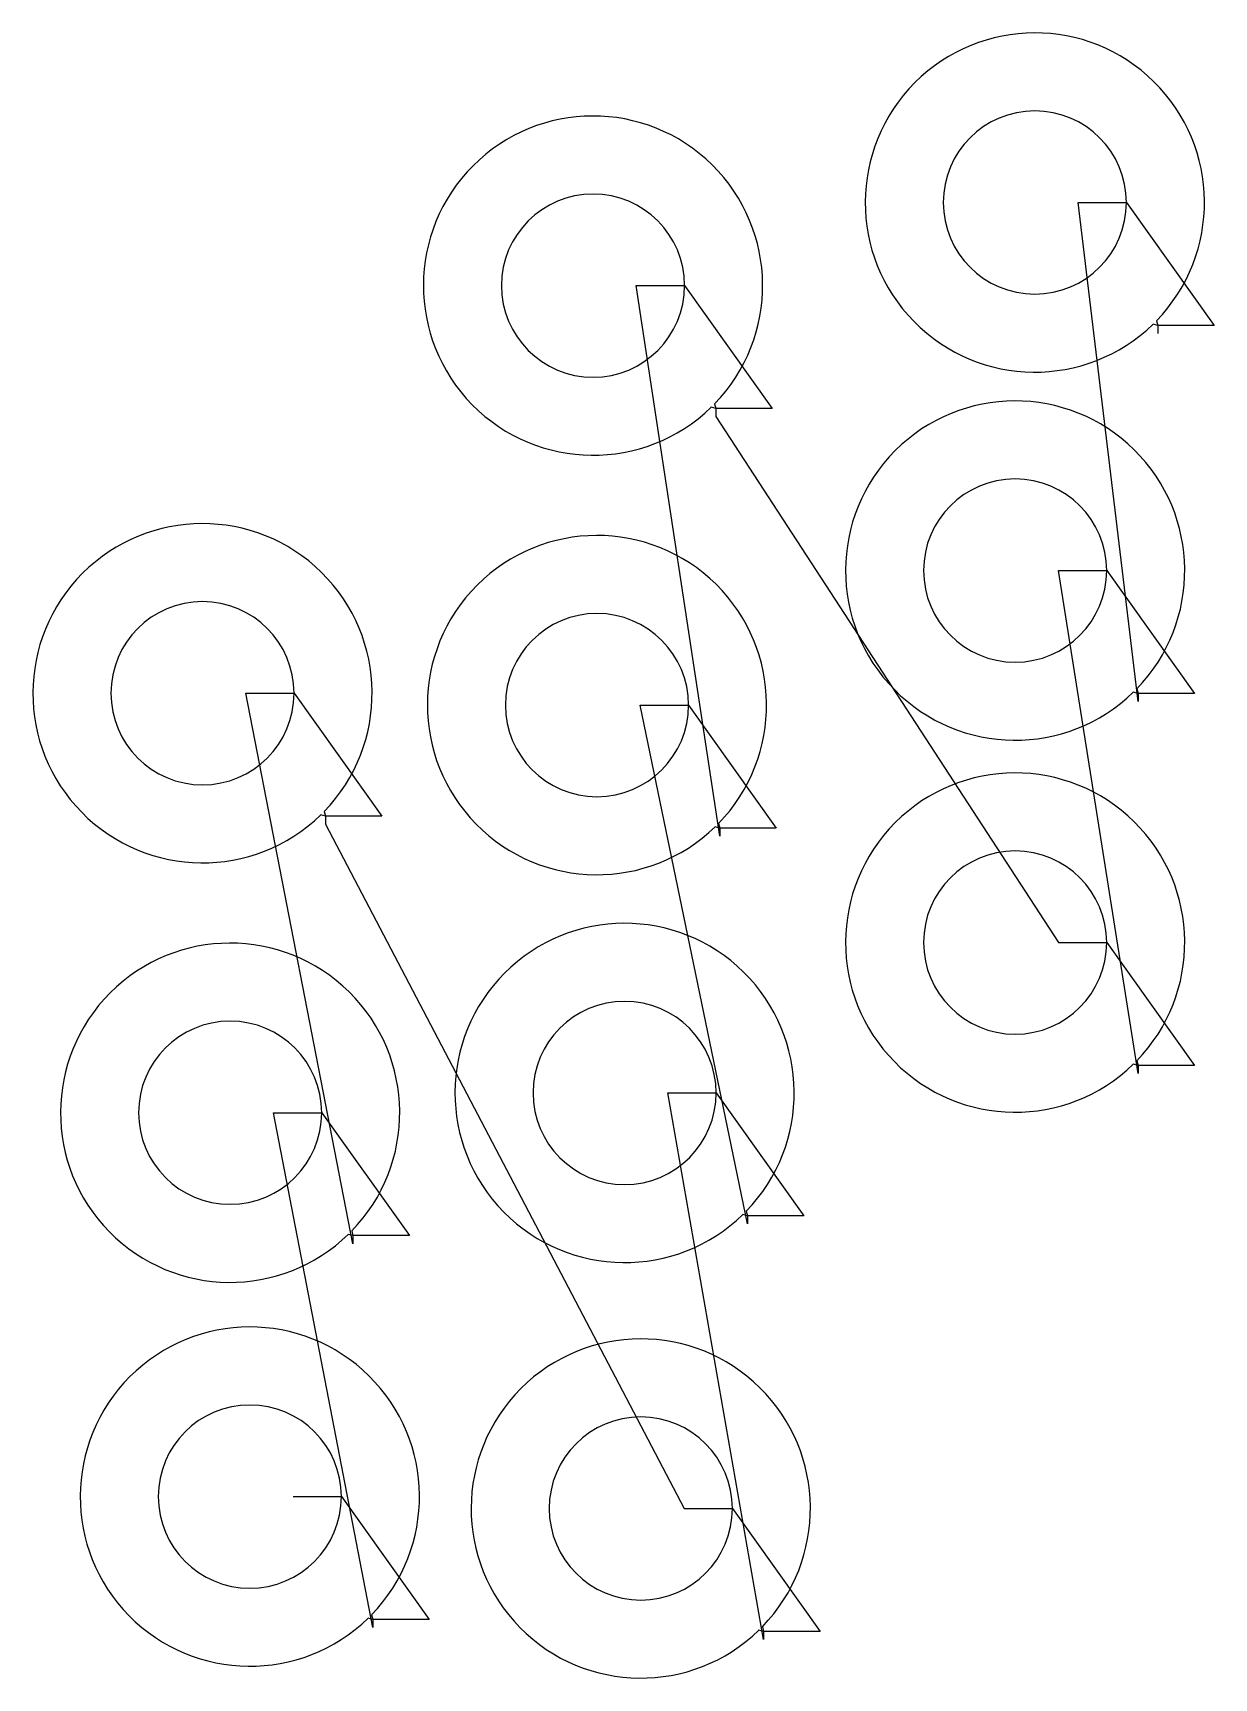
# Model space of a CAD drawing. Header units: metres. Extents: x 85 to 818, y 342 to 1364.
import ezdxf

# ---------------------------------------------------------------- set-up
doc = ezdxf.new("R2010")
doc.units = ezdxf.units.M

msp = doc.modelspace()

# ---------------------------------------------------------------- linework, layer by layer
at = {"layer": 'TOOL_0'}
for p, q in [((770.67, 948.476), (733.487, 1258.247)), ((733.487, 1258.247), (763.487, 1258.247)), ((763.487, 1258.247), (817.916, 1181.958)), ((511.064, 864.945), (459.186, 1206.655)), ((459.186, 1206.655), (489.186, 1206.655)), ((489.186, 1206.655), (543.615, 1130.365)), ((782.138, 1184.857), (782.916, 1181.958)), ((782.916, 1181.958), (780.017, 1182.736)), ((817.916, 1181.958), (782.916, 1181.958)), ((782.916, 1181.958), (782.916, 1176.958)), ((508.615, 1130.365), (505.716, 1131.143)), ((507.837, 1133.264), (508.615, 1130.365)), ((543.615, 1130.365), (508.615, 1130.365)), ((508.615, 1130.365), (508.615, 1125.365)), ((508.615, 1125.365), (721.241, 798.827)), ((770.67, 717.537), (721.241, 1029.766)), ((721.241, 1029.766), (751.241, 1029.766)), ((751.241, 1029.766), (805.67, 953.476)), ((283.297, 611.895), (216.724, 953.605)), ((216.724, 953.605), (246.724, 953.605)), ((246.724, 953.605), (301.153, 877.315)), ((770.67, 953.476), (767.771, 954.254)), ((769.892, 956.375), (770.67, 953.476)), ((805.67, 953.476), (770.67, 953.476)), ((770.67, 953.476), (770.67, 948.476)), ((528.208, 624.179), (461.635, 946.235)), ((461.635, 946.235), (491.635, 946.235)), ((491.635, 946.235), (546.064, 869.945)), ((265.375, 880.214), (266.153, 877.315)), ((266.153, 877.315), (263.254, 878.093)), ((301.153, 877.315), (266.153, 877.315)), ((266.153, 877.315), (266.153, 872.315)), ((266.153, 872.315), (488.821, 447.506)), ((511.064, 869.945), (508.165, 870.723)), ((510.286, 872.844), (511.064, 869.945)), ((546.064, 869.945), (511.064, 869.945)), ((511.064, 869.945), (511.064, 864.945)), ((721.241, 798.827), (751.241, 798.827)), ((751.241, 798.827), (805.67, 722.537)), ((769.892, 725.436), (770.67, 722.537)), ((770.67, 722.537), (767.771, 723.315)), ((805.67, 722.537), (770.67, 722.537)), ((770.67, 722.537), (770.67, 717.537)), ((538.249, 366.216), (478.779, 705.469)), ((478.779, 705.469), (508.779, 705.469)), ((508.779, 705.469), (563.208, 629.179)), ((295.543, 373.587), (233.868, 693.185)), ((233.868, 693.185), (263.868, 693.185)), ((263.868, 693.185), (318.297, 616.895)), ((528.208, 629.179), (525.309, 629.957)), ((527.43, 632.078), (528.208, 629.179)), ((563.208, 629.179), (528.208, 629.179)), ((528.208, 629.179), (528.208, 624.179)), ((283.297, 616.895), (280.398, 617.673)), ((282.519, 619.794), (283.297, 616.895)), ((318.297, 616.895), (283.297, 616.895)), ((283.297, 616.895), (283.297, 611.895)), ((246.114, 454.876), (276.114, 454.876)), ((276.114, 454.876), (330.543, 378.587)), ((488.821, 447.506), (518.821, 447.506)), ((518.821, 447.506), (573.249, 371.216)), ((295.543, 378.587), (292.644, 379.365)), ((294.765, 381.486), (295.543, 378.587)), ((330.543, 378.587), (295.543, 378.587)), ((295.543, 378.587), (295.543, 373.587)), ((538.249, 371.216), (535.35, 371.994)), ((537.471, 374.115), (538.249, 371.216)), ((573.249, 371.216), (538.249, 371.216)), ((538.249, 371.216), (538.249, 366.216))]:
    msp.add_line(p, q, dxfattribs=at)
for centre, radius, start, end in [((706.627, 1258.248), 105.3, 315.815697, 134.999615), ((706.627, 1258.248), 105.3, 134.999615, 314.183534), ((432.326, 1206.655), 105.3, 315.815697, 134.999615), ((706.627, 1258.247), 56.86, 0, 180), ((432.326, 1206.655), 105.3, 134.999615, 314.183534), ((432.326, 1206.655), 56.86, 0, 180), ((706.627, 1258.247), 56.86, 180, 0), ((432.326, 1206.655), 56.86, 180, 0), ((694.381, 1029.766), 105.3, 315.815697, 134.999615), ((694.381, 1029.766), 105.3, 134.999615, 314.183534), ((694.381, 1029.766), 56.86, 0, 180), ((189.864, 953.605), 105.3, 315.815697, 134.999615), ((434.775, 946.235), 105.3, 315.815697, 134.999615), ((189.864, 953.605), 105.3, 134.999615, 314.183534), ((694.381, 1029.766), 56.86, 180, 0), ((434.775, 946.235), 105.3, 134.999615, 314.183534), ((189.864, 953.605), 56.86, 0, 180), ((434.775, 946.235), 56.86, 0, 180), ((189.864, 953.605), 56.86, 180, 0), ((434.775, 946.235), 56.86, 180, 0), ((694.381, 798.827), 105.3, 315.815697, 134.999615), ((694.381, 798.827), 105.3, 134.999615, 314.183534), ((694.381, 798.827), 56.86, 0, 180), ((451.919, 705.469), 105.3, 315.815697, 134.999615), ((207.008, 693.185), 105.3, 315.815697, 134.999615), ((694.381, 798.827), 56.86, 180, 0), ((451.919, 705.469), 105.3, 134.999615, 314.183534), ((207.008, 693.185), 105.3, 134.999615, 314.183534), ((451.919, 705.469), 56.86, 0, 180), ((207.008, 693.185), 56.86, 0, 180), ((451.919, 705.469), 56.86, 180, 0), ((207.008, 693.185), 56.86, 180, 0), ((219.254, 454.877), 105.3, 315.815697, 134.999615), ((461.96, 447.506), 105.3, 315.815697, 134.999615), ((219.254, 454.877), 105.3, 134.999615, 314.183534), ((461.96, 447.506), 105.3, 134.999615, 314.183534), ((219.254, 454.876), 56.86, 0, 180), ((461.961, 447.506), 56.86, 0, 180), ((219.254, 454.876), 56.86, 180, 0), ((461.961, 447.506), 56.86, 180, 0)]:
    msp.add_arc(centre, radius, start, end, dxfattribs=at)

doc.saveas('drawing.dxf')
